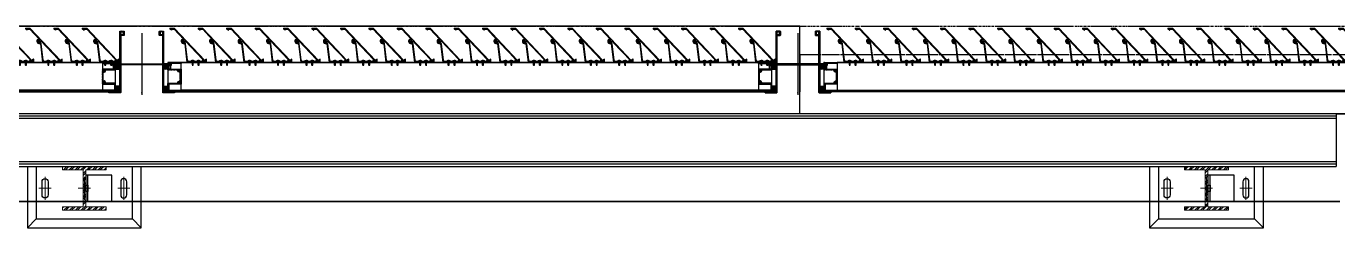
# Model space of a CAD drawing. Header units: millimetres. Extents: x -4391136 to -1798569, y -886572 to -291056.
# Drawn here: x -2509071 to -2506072, y -383671 to -383211 of the extents above; entities that cross this region are included whole.
import ezdxf
from ezdxf.enums import TextEntityAlignment as Align

# ---------------------------------------------------------------- set-up
doc = ezdxf.new("R2010")
doc.units = ezdxf.units.MM
doc.set_wipeout_variables(frame=1)
for name, pattern in [('CENTER', [50.8, 31.75, -6.35, 6.35, -6.35]), ('TA_GL_000.70000', [1.925, 0.7, -0.175, 0.175, -0.175, 0.7]), ('XKITLINE00', [0]), ('XKITLINE02', [4, 2, -2]), ('Xref-C-1-PP17-AR-2214-01-B$0$DPA_Grid _ Level 100', [10, 5.5, -1.6, 1.3, -1.6]), ('Xref-C-1-PP17-AR-2214-01-B$0$Hidden', [7.1438, 4.7625, -2.3813])]:
    doc.linetypes.add(name, pattern=pattern)
for name, color, linetype, plot in [('000 - 0_HIDE_OBJ_FRAMING_DEF_DIMS', 7, 'Continuous', False), ('000 - STRUCTURE_STEEL_FRAMING_DEF_SUB', 7, 'Continuous', False), ('010 - ASPG_EXTR_DEF_SUB', 7, 'Continuous', False), ('010 - ASPG_FASTERN_DEF_SUB', 7, 'Continuous', False), ('010 - ASPG_FRAMING_DEF_SUB', 7, 'Continuous', False)]:
    doc.layers.add(name, color=color, linetype=linetype, plot=plot)
for name, color, linetype in [('000 - 0_SYM_DWG_GRID-BUBBLE_MAIN_COLOR_1', 7, 'Continuous'), ('000 - 0_SYM_DWG_GRIDLINE_MAIN_COLOR_251', 7, 'Continuous'), ('000 - GRID', 7, 'CENTER'), ('000 - STRUCTURE_STEEL_ACCESORIES_HATCH_', 7, 'Continuous'), ('000 - STRUCTURE_STEEL_ACCESORIES_HIDDEN_', 7, 'Continuous'), ('000 - STRUCTURE_STEEL_ACCESORIES_MAIN_COLOR_1', 7, 'Continuous'), ('000 - STRUCTURE_STEEL_FRAMING_CUT_COLOR_4', 7, 'Continuous'), ('000 - STRUCTURE_STEEL_FRAMING_HIDDEN_', 7, 'Continuous'), ('000 - STRUCTURE_STEEL_FRAMING_SUB_COLOR_2', 7, 'Continuous'), ('000 - STRUCTURE_STEEL_FRAMING_WIPEOUT_', 7, 'Continuous'), ('010 - ASPG_ACCESSORIES_MAIN_COLOR_1', 7, 'Continuous'), ('010 - ASPG_EXTR_MAIN_COLOR_2', 7, 'Continuous'), ('010 - ASPG_FRAMING_CUT_COLOR_4', 7, 'Continuous'), ('010 - ASPG_FRAMING_HATCH_', 7, 'Continuous'), ('010 - ASPG_FRAMING_MAIN_COLOR_1', 7, 'Continuous'), ('010 - ASPG_FRAMING_MAIN_COLOR_2', 7, 'Continuous'), ('010 - ASPG_FRAMING_SUB_COLOR_2', 7, 'Continuous'), ('010 - ASPG_FRAMING_WIPEOUT_', 7, 'Continuous'), ('_PP-Dim', 7, 'Continuous'), ('BOLT & SCREW', 7, 'Continuous'), ('Center Line', 7, 'CENTER'), ('Xref-C-1-PP17-AR-2214-01-B$0$A-DETL-MBND', 7, 'Xref-C-1-PP17-AR-2214-01-B$0$Hidden'), ('Xref-C-1-PP17-AR-2214-01-B$0$A-FLOR-E', 7, 'Continuous'), ('Xref-C-1-PP17-AR-2214-01-B$0$A-GLAZ-CURT', 7, 'Continuous'), ('Xref-C-1-PP17-AR-2214-01-B$0$A-ROOF', 7, 'Continuous'), ('Xref-C-1-PP17-AR-2214-01-B$0$A-ROOF-OTLN', 7, 'Continuous'), ('Xref-C-1-PP17-AR-2214-01-B$0$I-WALL-E', 7, 'Continuous'), ('Xref-C-1-PP17-AR-2214-01-B$0$S-COLS', 7, 'Continuous'), ('Xref-C-1-PP17-AR-2214-01-B$0$S-COLS-E', 7, 'Continuous'), ('Xref-C-1-PP17-AR-2214-01-B$0$WALL-E', 7, 'Continuous')]:
    doc.layers.add(name, color=color, linetype=linetype)
doc.layers.add('12-GRID', color=7, linetype='CENTER', lineweight=13)
doc.layers.add('SCREW', color=7, linetype='Continuous', lineweight=5)
doc.styles.add('Arial', font='arial.ttf', dxfattribs={"height": 1500})
doc.styles.add('TA', font='', dxfattribs={"height": 4.5})
doc.styles.get('TA').set_extended_font_data('Cordia New')
pattern_1 = [(270, (1257419.24324, -520041.6224), (0.65495992507, -1.1344238721), [0.7562825814, -1.5125651628]), (30, (1257419.24324, -520041.6224), (0.65495992936, 1.1344238696), [0.7562825814, -1.5125651628]), (330, (1257419.24324, -520041.6224), (1.30991985442, -2.48e-09), [-1.5125651628, 0.7562825814])]
pattern_2 = [(315, (1257419.4929, -520021.6224), (1.3369313545, 1.3369313545), []), (45, (1257419.4929, -520021.6224), (-1.3369313545, 1.3369313545), [])]
pattern_3 = [(270, (1257419.4425, -520043.9224), (0.65495992507, -1.1344238721), [0.7562825814, -1.5125651628]), (30, (1257419.4425, -520043.9224), (0.65495992936, 1.1344238696), [0.7562825814, -1.5125651628]), (330, (1257419.4425, -520043.9224), (1.30991985442, -2.48e-09), [-1.5125651628, 0.7562825814])]
pattern_4 = [(315, (1257419.1929, -520023.9224), (1.3369313545, 1.3369313545), []), (45, (1257419.1929, -520023.9224), (-1.3369313545, 1.3369313545), [])]

# ---------------------------------------------------------------- blocks, each defined once
blk = doc.blocks.new('*U1277')
at = {"layer": '000 - 0_SYM_DWG_GRIDLINE_MAIN_COLOR_251', "color": 7, "linetype": 'ByBlock', "ltscale": 5}
blk.add_line((30, 0), (-560.5, 0), dxfattribs=at)
at = {"color": 7, "style": 'TA', "flags": 1}
blk.add_attdef('LOCATION', (6, -6), '', height=4.5, rotation=270, dxfattribs=at)
at = {"layer": '000 - 0_SYM_DWG_GRID-BUBBLE_MAIN_COLOR_1', "color": 7, "style": 'Arial'}
blk.add_attdef('GRID-HEAD', text='', height=4, rotation=180, dxfattribs=at).set_placement((73.75, 0), align=Align.MIDDLE_CENTER)
blk = doc.blocks.new('W-1-PP17-ENT2_REV00_20260526-152343_LOPF_MAIN_DIMS')
at = {"layer": '000 - GRID', "color": 7, "linetype": 'TA_GL_000.70000', "xscale": 50.00000000000036, "yscale": 50.00000000000036, "zscale": 50.00000000000036, "rotation": 180}
blk.add_blockref('*U1277', (-26525, 0), dxfattribs=at)
blk = doc.blocks.new('Xref-C-1-PP17-AR-2214-01-B$0$DPA_Curved type B - Curved Type B-V74-ENTRANCE 2 - LOWER ROOF FLOOR PLAN01-flat-3')
at = {"layer": 'Xref-C-1-PP17-AR-2214-01-B$0$A-GLAZ-CURT', "color": 7}
for p, q in [((0, -750), (0, 750)), ((0, 750), (0, -750))]:
    blk.add_line(p, q, dxfattribs=at)
blk = doc.blocks.new('Xref-C-1-PP17-AR-2214-01-B$0$H-Wide Flange-Column - H100x100x17_2-V90-ENTRANCE 2 - LOWER ROOF FLOOR PLAN01-flat-1')
at = {"layer": 'Xref-C-1-PP17-AR-2214-01-B$0$S-COLS-E', "lineweight": 9}
h = blk.add_hatch(dxfattribs=at)
h.set_pattern_fill('ACET-2D-FP_47', angle=90, style=0, pattern_type=2)
h.set_pattern_definition([(45, (2739892.75, 508608.76), (-251.44717, 251.44717), []), (45, (2739892.75, 508989.76), (-251.44717, 251.44717), [])])
h.paths.add_polyline_path([(42, -50), (50, -50), (50, 50), (42, 50), (42, 13), (39.1, 5.9), (32, 3), (-32, 3), (-39.1, 5.9), (-42, 13), (-42, 50), (-50, 50), (-50, -50), (-42, -50), (-42, -13), (-39.1, -5.9), (-32, -3), (32, -3), (39.1, -5.9), (42, -13)])
at = {"layer": 'Xref-C-1-PP17-AR-2214-01-B$0$S-COLS', "color": 7}
for p, q in [((-50, 50), (-50, -50)), ((-42, 50), (-50, 50)), ((-42, 13), (-42, 50)), ((50, 50), (42, 50)), ((42, 50), (42, 13)), ((50, -50), (50, 50)), ((32, 3), (-32, 3)), ((-42, -50), (-42, -13)), ((-32, -3), (32, -3)), ((42, -13), (42, -50)), ((-50, -50), (-42, -50)), ((42, -50), (50, -50))]:
    blk.add_line(p, q, dxfattribs=at)
for centre, start, end in [((-32, 13), 180, 270), ((32, 13), 270, 0), ((-32, -13), 90, 180), ((32, -13), 0, 90)]:
    blk.add_arc(centre, 10, start, end, dxfattribs=at)
blk = doc.blocks.new('Xref-C-1-PP17-AR-2214-01-B$0$H-Wide Flange-Column - H100x100x17_2-V89-ENTRANCE 2 - LOWER ROOF FLOOR PLAN01-flat-1')
at = {"layer": 'Xref-C-1-PP17-AR-2214-01-B$0$S-COLS-E', "lineweight": 9}
h = blk.add_hatch(dxfattribs=at)
h.set_pattern_fill('ACET-2D-FP_46', angle=90, style=0, pattern_type=2)
h.set_pattern_definition([(45, (2739892.75, 510085.14), (-251.44717, 251.44717), []), (45, (2739892.75, 510466.14), (-251.44717, 251.44717), [])])
h.paths.add_polyline_path([(42, -50), (50, -50), (50, 50), (42, 50), (42, 13), (39.1, 5.9), (32, 3), (-32, 3), (-39.1, 5.9), (-42, 13), (-42, 50), (-50, 50), (-50, -50), (-42, -50), (-42, -13), (-39.1, -5.9), (-32, -3), (32, -3), (39.1, -5.9), (42, -13)])
at = {"layer": 'Xref-C-1-PP17-AR-2214-01-B$0$S-COLS', "color": 7}
for p, q in [((-50, 50), (-50, -50)), ((-42, 50), (-50, 50)), ((-42, 13), (-42, 50)), ((50, 50), (42, 50)), ((42, 50), (42, 13)), ((50, -50), (50, 50)), ((32, 3), (-32, 3)), ((-42, -50), (-42, -13)), ((-32, -3), (32, -3)), ((42, -13), (42, -50)), ((-50, -50), (-42, -50)), ((42, -50), (50, -50))]:
    blk.add_line(p, q, dxfattribs=at)
for centre, start, end in [((-32, 13), 180, 270), ((32, 13), 270, 0), ((-32, -13), 90, 180), ((32, -13), 0, 90)]:
    blk.add_arc(centre, 10, start, end, dxfattribs=at)
blk = doc.blocks.new('Xref-C-1-PP17-AR-2214-01-B$0$DPA_Curved type A - Curved Type A-V75-ENTRANCE 2 - LOWER ROOF FLOOR PLAN01-flat-1')
at = {"layer": 'Xref-C-1-PP17-AR-2214-01-B$0$A-GLAZ-CURT', "color": 7}
for p, q in [((-127, 750), (-135.8, 750)), ((-135.8, 750), (-127, 750)), ((0, -750), (0, 750)), ((0, 750), (0, -750))]:
    blk.add_line(p, q, dxfattribs=at)
blk = doc.blocks.new('W-1-PP17-ENT2_REV00_20260526-152612_EX_LOPF-1')
at = {"layer": '000 - 0_HIDE_OBJ_FRAMING_DEF_DIMS', "color": 7, "linetype": 'Xref-C-1-PP17-AR-2214-01-B$0$DPA_Grid _ Level 100'}
blk.add_line((-29475.6, 0), (7016, 0), dxfattribs=at)
at = {"layer": 'Xref-C-1-PP17-AR-2214-01-B$0$A-DETL-MBND', "color": 7}
blk.add_line((-13435, -200), (970, -200), dxfattribs=at)
at = {"layer": 'Xref-C-1-PP17-AR-2214-01-B$0$A-FLOR-E', "color": 7}
blk.add_line((-10700, -400), (-15935, -400), dxfattribs=at)
at = {"layer": 'Xref-C-1-PP17-AR-2214-01-B$0$A-ROOF', "color": 7}
for p, q in [((-11934.5, 0), (-23134.5, 0)), ((-11934.5, -200), (-11934.5, 0))]:
    blk.add_line(p, q, dxfattribs=at)
at = {"layer": 'Xref-C-1-PP17-AR-2214-01-B$0$A-ROOF-OTLN', "color": 7}
for p, q in [((-11934.5, -64.2), (-11886.5, -64.2)), ((-11884.5, -64.2), (-11843.7, -64.2)), ((-11841.4, -64.2), (-11768.7, -64.2)), ((-11766.4, -64.2), (-11693.7, -64.2)), ((-11691.4, -64.2), (-11618.7, -64.2)), ((-11616.4, -64.2), (-11543.7, -64.2)), ((-11541.4, -64.2), (-11468.7, -64.2)), ((-11466.4, -64.2), (-11393.7, -64.2)), ((-11391.4, -64.2), (-11318.7, -64.2)), ((-11316.4, -64.2), (-11243.7, -64.2)), ((-11241.4, -64.2), (-11168.7, -64.2)), ((-11166.4, -64.2), (-11093.7, -64.2)), ((-11091.4, -64.2), (-11018.7, -64.2)), ((-11016.4, -64.2), (-10943.7, -64.2)), ((-10941.4, -64.2), (-10868.7, -64.2)), ((-10866.4, -64.2), (-10793.7, -64.2)), ((-10791.4, -64.2), (-10719.1, -64.2)), ((-10716.4, -64.2), (-10643.7, -64.2))]:
    blk.add_line(p, q, dxfattribs=at)
at = {"layer": 'Xref-C-1-PP17-AR-2214-01-B$0$I-WALL-E', "color": 7}
blk.add_line((-11934.5, -64.2), (-11934.5, -150), dxfattribs=at)
at = {"layer": 'Xref-C-1-PP17-AR-2214-01-B$0$WALL-E', "color": 7}
for p, q in [((-13234.5, -200), (-13434.5, -200)), ((-15935, -400), (-10700, -400))]:
    blk.add_line(p, q, dxfattribs=at)
at = {"color": 7, "rotation": 270}
for name, p in [('Xref-C-1-PP17-AR-2214-01-B$0$DPA_Curved type A - Curved Type A-V75-ENTRANCE 2 - LOWER ROOF FLOOR PLAN01-flat-1', (-11185, -200)), ('Xref-C-1-PP17-AR-2214-01-B$0$H-Wide Flange-Column - H100x100x17_2-V89-ENTRANCE 2 - LOWER ROOF FLOOR PLAN01-flat-1', (-13436.2, -250)), ('Xref-C-1-PP17-AR-2214-01-B$0$DPA_Curved type B - Curved Type B-V74-ENTRANCE 2 - LOWER ROOF FLOOR PLAN01-flat-3', (-12685, -200)), ('Xref-C-1-PP17-AR-2214-01-B$0$H-Wide Flange-Column - H100x100x17_2-V90-ENTRANCE 2 - LOWER ROOF FLOOR PLAN01-flat-1', (-11959.8, -250))]:
    blk.add_blockref(name, p, dxfattribs=at)
blk = doc.blocks.new('000_ASPG_TYP_FILES_STRUCTURE_STEEL_BK')
at = {"layer": '000 - STRUCTURE_STEEL_ACCESORIES_HIDDEN_', "color": 7}
blk.add_lwpolyline([(0, 7), (5, 7), (5, -7), (0, -7)], close=True, dxfattribs=at)
at = {"layer": '000 - STRUCTURE_STEEL_ACCESORIES_MAIN_COLOR_1', "color": 7}
for points in [[(0, -30), (60, -30), (60, 30), (0, 30)], [(0, -30), (5, -30), (5, 30), (0, 30)]]:
    blk.add_lwpolyline(points, close=True, dxfattribs=at)
blk = doc.blocks.new('000_CKST_FAMELINE_STEEL_STRUCTURE-COLUMN_TOP_VIEW')
at = {"layer": '000 - STRUCTURE_STEEL_FRAMING_DEF_SUB', "color": 7, "linetype": 'XKITLINE00', "lineweight": 0}
for p, q in [((26, 90), (-26, 90)), ((0, 76), (0, 104)), ((0, 14), (0, -14)), ((26, 0), (-26, 0)), ((0, -76), (0, -104)), ((26, -90), (-26, -90))]:
    blk.add_line(p, q, dxfattribs=at)
at = {"layer": '000 - STRUCTURE_STEEL_FRAMING_SUB_COLOR_2', "color": 7}
for p, q in [((-70, 110), (-90, 130)), ((70, 110), (90, 130)), ((-70, -110), (-90, -130)), ((70, -110), (90, -130))]:
    blk.add_line(p, q, dxfattribs=at)
for points in [[(90, 130), (-90, 130), (-90, -130), (90, -130)], [(70, 110), (-70, 110), (-70, -110), (70, -110)]]:
    blk.add_lwpolyline(points, close=True, dxfattribs=at)
for points in [[(15, 83), (-15, 83, -0.414214), (-22, 90, -0.414214), (-15, 97), (15, 97, -0.414214), (22, 90), (22, 90, -0.414214)], [(15, -83), (-15, -83, 0.414214), (-22, -90, 0.414214), (-15, -97), (15, -97, 0.414214), (22, -90), (22, -90, 0.414214)]]:
    blk.add_lwpolyline(points, format="xyb", close=True, dxfattribs=at)
at = {"color": 7, "rotation": 270}
blk.add_blockref('000_ASPG_TYP_FILES_STRUCTURE_STEEL_BK', (0, -3), dxfattribs=at)
at = {"color": 7}
blk.add_wipeout([(50, 50), (50, -50), (170, -50), (170, 50)], dxfattribs=at).dxf.layer = '000 - STRUCTURE_STEEL_FRAMING_WIPEOUT_'
at = {"layer": '000 - STRUCTURE_STEEL_ACCESORIES_HATCH_'}
h = blk.add_hatch(dxfattribs=at)
h.set_pattern_fill('ANSI32', scale=25, angle=270)
h.set_pattern_definition([(315, (1524.514, 2469.062), (6.629126, 6.629126), []), (315, (1524.514, 2464.642), (6.629126, 6.629126), [])])
h.paths.add_polyline_path([(-50, -50), (-42, -50), (-42, -3), (42, -3), (42, -50), (50, -50), (50, 50), (42, 50), (42, 3), (-42, 3), (-42, 50), (-50, 50)])
at = {"layer": '000 - STRUCTURE_STEEL_FRAMING_CUT_COLOR_4', "color": 7, "lineweight": 0}
blk.add_lwpolyline([(-50, -50), (-42, -50), (-42, -3), (42, -3), (42, -50), (50, -50), (50, 50), (42, 50), (42, 3), (-42, 3), (-42, 50), (-50, 50)], close=True, dxfattribs=at)
at = {"layer": '000 - STRUCTURE_STEEL_FRAMING_DEF_SUB', "color": 7, "linetype": 'XKITLINE00', "lineweight": 0}
for p, q in [((96, 30), (124, 30)), ((110, 44), (110, 16)), ((110, -16), (110, -44)), ((96, -30), (124, -30))]:
    blk.add_line(p, q, dxfattribs=at)
at = {"layer": '000 - STRUCTURE_STEEL_FRAMING_HIDDEN_', "color": 7, "linetype": 'XKITLINE02', "ltscale": 4}
for p, q in [((56, -50), (56, 50)), ((50, 3), (170, 3)), ((50, -3), (170, -3))]:
    blk.add_line(p, q, dxfattribs=at)
at = {"layer": '000 - STRUCTURE_STEEL_FRAMING_SUB_COLOR_2', "color": 7}
for p, q in [((50, 3), (50, -3)), ((170, 3), (170, -3))]:
    blk.add_line(p, q, dxfattribs=at)
blk.add_lwpolyline([(50, 50), (50, -50), (170, -50), (170, 50)], close=True, dxfattribs=at)
for centre in [(110, 30), (110, -30)]:
    blk.add_circle(centre, 7, dxfattribs=at)
blk = doc.blocks.new('*U1989')
at = {"color": 7}
blk.add_wipeout([(-2861.1, 0), (2700.4, 0), (2700.4, 119.9), (-2861.1, 119.9)], dxfattribs=at).dxf.layer = '010 - ASPG_FRAMING_WIPEOUT_'
at = {"layer": '010 - ASPG_FRAMING_MAIN_COLOR_1', "color": 7}
for p, q in [((2700.4, 119.9), (-2861.1, 119.9)), ((-2861.1, 0), (-2861.1, 119.9)), ((-2861.1, 114.9), (2700.4, 114.9)), ((-2861.1, 109.5), (2700.4, 109.5)), ((-2861.1, 10.4), (2700.4, 10.4)), ((-2861.1, 5.3), (2700.4, 5.3)), ((-2861.1, 0), (2700.4, 0))]:
    blk.add_line(p, q, dxfattribs=at)
blk = doc.blocks.new('*U3395')
at = {"layer": '12-GRID', "color": 7, "linetype": 'CENTER'}
for p, q in [((0, -6.2), (0, 2.2)), ((-4.2, -2), (4.2, -2))]:
    blk.add_line(p, q, dxfattribs=at)
at = {"layer": 'BOLT & SCREW', "color": 7}
for p, q in [((-0.6, -1.8), (-1.8, -1.6)), ((-0.6, -2.2), (-1.8, -2.4)), ((-0.5, -1.8), (-0.9, -1.6)), ((-0.5, -2.2), (-0.9, -2.4)), ((-0.2, -1.4), (-0.4, -0.2)), ((-0.2, -1.5), (-0.4, -1.1)), ((-0.2, -2.5), (-0.4, -2.9)), ((-0.2, -2.6), (-0.4, -3.8)), ((0.2, -1.4), (0.4, -0.2)), ((0.2, -1.5), (0.4, -1.1)), ((0.4, -2.9), (0.2, -2.5)), ((0.2, -2.6), (0.4, -3.8)), ((0.5, -1.8), (0.9, -1.6)), ((0.5, -2.2), (0.9, -2.4)), ((0.6, -1.8), (1.8, -1.6)), ((0.6, -2.2), (1.8, -2.4))]:
    blk.add_line(p, q, dxfattribs=at)
for points in [[(-1.8, -1.6), (-0.9, -1.6, 0.414214), (-0.4, -1.1), (-0.4, -0.2), (0.4, -0.2), (0.4, -1.1, 0.414214), (0.9, -1.6), (1.8, -1.6), (1.8, -2.4), (0.9, -2.4, 0.414214), (0.4, -2.9), (0.4, -3.8), (-0.4, -3.8), (-0.4, -2.9, 0.414214), (-0.9, -2.4), (-1.8, -2.4)], [(0.2, -2.5, -0.414214), (0.5, -2.2), (0.6, -2.2), (0.6, -1.8), (0.5, -1.8, -0.414214), (0.2, -1.5), (0.2, -1.4), (-0.2, -1.4), (-0.2, -1.5, -0.414214), (-0.5, -1.8), (-0.6, -1.8), (-0.6, -2.2), (-0.5, -2.2, -0.414214), (-0.2, -2.5), (-0.2, -2.6), (0.2, -2.6)]]:
    blk.add_lwpolyline(points, format="xyb", close=True, dxfattribs=at)
blk.add_circle((0, -2), 3.5, dxfattribs=at)
blk = doc.blocks.new('000_ASPG_TYP_FILES_20260218-010703_FRAME_EXTR_')
at = {"layer": '010 - ASPG_FRAMING_HATCH_'}
h = blk.add_hatch(dxfattribs=at)
h.set_pattern_fill('ANSI32', scale=0.1, angle=180)
edge = h.paths.add_edge_path()
edge.add_line((2, 16), (2, 2))
edge.add_line((2, 2), (39.7, 2))
edge.add_arc((39.7, 1.7), 0.3, 0, 90, ccw=False)
edge.add_line((40, 1.7), (40, 0.3))
edge.add_arc((39.7, 0.3), 0.3, -90, 0, ccw=False)
edge.add_line((39.7, 0), (0.3, 0))
edge.add_arc((0.3, 0.3), 0.3, 180, 270, ccw=False)
edge.add_line((0, 0.3), (0, 17.7))
edge.add_arc((0.3, 17.7), 0.3, 90, 180, ccw=False)
edge.add_line((0.3, 18), (22.6, 18))
edge.add_arc((22.6, 18.5), 0.5, 270, 380.2095)
edge.add_arc((26.2, 19.8), 3.35, 182.0638, 200.2095, ccw=False)
edge.add_arc((23.6, 19.7), 0.76, 2.0638, 182.0638, ccw=False)
edge.add_arc((26.2, 19.8), 1.83, 182.0638, 447.9362)
edge.add_arc((26.3, 22.4), 0.76, 87.9362, 267.9362, ccw=False)
edge.add_arc((26.2, 19.8), 3.35, 69.7905, 87.9362, ccw=False)
edge.add_arc((27.5, 23.4), 0.5, 249.7905, 360)
edge.add_line((28, 23.4), (28, 26.7))
edge.add_line((28, 26.7), (28.5, 27.2))
edge.add_line((28.5, 27.2), (28, 27.7))
edge.add_line((28, 27.7), (28, 38.6))
edge.add_line((28, 38.6), (28.5, 39.1))
edge.add_line((28.5, 39.1), (28, 39.6))
edge.add_line((28, 39.6), (28, 42.9))
edge.add_arc((27.5, 42.9), 0.5, 0, 110.2095)
edge.add_arc((26.2, 46.5), 3.35, 272.0638, 290.2095, ccw=False)
edge.add_arc((26.3, 43.9), 0.76, 92.0638, 272.0638, ccw=False)
edge.add_arc((26.2, 46.5), 1.83, 272.0638, 537.9362)
edge.add_arc((23.6, 46.6), 0.76, 177.9362, 357.9362, ccw=False)
edge.add_arc((26.2, 46.5), 3.35, 159.7905, 177.9362, ccw=False)
edge.add_arc((22.6, 47.8), 0.5, 339.7905, 450)
edge.add_line((22.6, 48.3), (0.3, 48.3))
edge.add_arc((0.3, 48.6), 0.3, 180, 270, ccw=False)
edge.add_line((0, 48.6), (0, 60))
edge.add_arc((0.3, 60), 0.3, 90, 180, ccw=False)
edge.add_line((0.3, 60.3), (5, 60.3))
edge.add_line((5, 60.3), (5, 65))
edge.add_arc((5.3, 65), 0.3, 90, 180, ccw=False)
edge.add_line((5.3, 65.3), (30, 65.3))
edge.add_line((30, 65.3), (30, 63.6))
edge.add_arc((29.7, 63.6), 0.3, -90, 0, ccw=False)
edge.add_line((29.7, 63.3), (7.3, 63.3))
edge.add_arc((7.3, 63), 0.3, 90, 180)
edge.add_line((7, 63), (7, 58.3))
edge.add_line((7, 58.3), (2.3, 58.3))
edge.add_arc((2.3, 58), 0.3, 90, 180)
edge.add_line((2, 58), (2, 50.6))
edge.add_arc((2.3, 50.6), 0.3, 180, 270)
edge.add_line((2.3, 50.3), (29.7, 50.3))
edge.add_arc((29.7, 50), 0.3, 0, 90, ccw=False)
edge.add_line((30, 50), (30, 26.7))
edge.add_line((30, 26.7), (30, 16.3))
edge.add_arc((29.7, 16.3), 0.3, -90, 0, ccw=False)
edge.add_line((29.7, 16), (2, 16))
at = {"layer": '010 - ASPG_FRAMING_CUT_COLOR_4', "color": 7}
blk.add_lwpolyline([(2, 16), (2, 2), (39.7, 2, -0.414214), (40, 1.7), (40, 0.3, -0.414214), (39.7, 0), (0.3, 0, -0.414214), (0, 0.3), (0, 17.7, -0.414214), (0.3, 18), (22.6, 18, 0.52173), (23, 18.7, -0.079342), (22.8, 19.7, -1), (24.3, 19.8, 2.296346), (26.2, 21.7, -1), (26.3, 23.2, -0.079342), (27.3, 23, 0.52173), (28, 23.4), (28, 26.7), (28.5, 27.2), (28, 27.7), (28, 38.6), (28.5, 39.1), (28, 39.6), (28, 42.9, 0.52173), (27.3, 43.3, -0.079342), (26.3, 43.1, -1), (26.2, 44.6, 2.296346), (24.3, 46.5, -1), (22.8, 46.6, -0.079342), (23, 47.6, 0.52173), (22.6, 48.3), (0.3, 48.3, -0.414214), (0, 48.6), (0, 60, -0.414214), (0.3, 60.3), (5, 60.3), (5, 65, -0.414214), (5.3, 65.3), (30, 65.3), (30, 63.6, -0.414214), (29.7, 63.3), (7.3, 63.3, 0.414214), (7, 63), (7, 58.3), (2.3, 58.3, 0.414214), (2, 58), (2, 50.6, 0.414214), (2.3, 50.3), (29.7, 50.3, -0.414214), (30, 50), (30, 26.7), (30, 16.3, -0.414214), (29.7, 16)], format="xyb", close=True, dxfattribs=at)
at = {"color": 7}
for p in [(26.2, 48.5), (26.2, 21.8)]:
    blk.add_blockref('*U3395', p, dxfattribs=at)
blk = doc.blocks.new('*U3397')
at = {"layer": '010 - ASPG_FRAMING_HATCH_', "transparency": 33554585}
h = blk.add_hatch(dxfattribs=at)
h.set_pattern_fill('ANSI32', scale=0.25)
edge = h.paths.add_edge_path()
edge.add_line((2, -50), (2, -75))
edge.add_line((2, -75), (0, -75))
edge.add_line((0, -75), (0, -49))
edge.add_arc((1, -49), 1, 90, 180, ccw=False)
edge.add_line((1, -48), (63, -48))
edge.add_arc((63, -47), 1, 270, 360)
edge.add_line((64, -47), (64, 47))
edge.add_arc((63, 47), 1, 0, 90)
edge.add_line((63, 48), (1, 48))
edge.add_arc((1, 49), 1, 180, 270, ccw=False)
edge.add_line((0, 49), (0, 75))
edge.add_line((0, 75), (2, 75))
edge.add_line((2, 75), (2, 50))
edge.add_line((2, 50), (141, 50))
edge.add_line((141, 50), (141, 41))
edge.add_arc((140, 41), 1, 270, 360, ccw=False)
edge.add_line((140, 40), (132, 40))
edge.add_arc((132, 41), 1, 180, 270, ccw=False)
edge.add_line((131, 41), (131, 47))
edge.add_arc((130, 47), 1, 0, 90)
edge.add_line((130, 48), (67, 48))
edge.add_arc((67, 47), 1, 90, 180)
edge.add_line((66, 47), (66, -47))
edge.add_arc((67, -47), 1, 180, 270)
edge.add_line((67, -48), (130, -48))
edge.add_arc((130, -47), 1, 270, 360)
edge.add_line((131, -47), (131, -41))
edge.add_arc((132, -41), 1, 90, 180, ccw=False)
edge.add_line((132, -40), (140, -40))
edge.add_arc((140, -41), 1, 0, 90, ccw=False)
edge.add_line((141, -41), (141, -50))
edge.add_line((141, -50), (2, -50))
h.paths.add_polyline_path([(139, 48), (139, 42), (133, 42), (133, 48)], flags=16)
h.paths.add_polyline_path([(139, -48), (139, -42), (133, -42), (133, -48)], flags=16)
at = {"layer": '010 - ASPG_FRAMING_HATCH_'}
h = blk.add_hatch(dxfattribs=at)
h.set_pattern_fill('ANSI37', scale=0.595498, angle=-90)
h.set_pattern_definition(pattern_4)
edge = h.paths.add_edge_path()
edge.add_ellipse((11.5, 55), major_axis=(0, -5), ratio=0.644482, start_angle=180, end_angle=360, ccw=False)
edge.add_line((11.5, 60), (2, 60))
edge.add_arc((-7.9, 55), 11.1, -26.7963, 26.7963, ccw=False)
edge.add_line((2, 50), (11.5, 50))
h = blk.add_hatch(dxfattribs=at)
h.set_pattern_fill('HONEY', scale=0.238199, angle=-90)
h.set_pattern_definition(pattern_3)
edge = h.paths.add_edge_path()
edge.add_ellipse((11.8, 55), major_axis=(0, -5), ratio=0.644482, start_angle=0, end_angle=360, ccw=False)
h = blk.add_hatch(dxfattribs=at)
h.set_pattern_fill('HONEY', scale=0.238199, angle=-90)
h.set_pattern_definition(pattern_1)
edge = h.paths.add_edge_path()
edge.add_ellipse((57.5, 55), major_axis=(0, -5), ratio=0.644482, start_angle=0, end_angle=360)
h = blk.add_hatch(dxfattribs=at)
h.set_pattern_fill('ANSI37', scale=0.595498, angle=-90)
h.set_pattern_definition(pattern_2)
edge = h.paths.add_edge_path()
edge.add_ellipse((57.8, 55), major_axis=(0, -5), ratio=0.644482, start_angle=0, end_angle=180)
edge.add_line((57.8, 60), (62, 60))
edge.add_arc((62, 60.3), 0.3, -90, 0)
edge.add_line((62.3, 60.3), (62.3, 61))
edge.add_line((62.3, 61), (61.8, 61.5))
edge.add_line((61.8, 61.5), (62.3, 62))
edge.add_line((62.3, 62), (61.8, 62.5))
edge.add_line((61.8, 62.5), (62.3, 63))
edge.add_line((62.3, 63), (61.8, 63.5))
edge.add_line((61.8, 63.5), (62.3, 64))
edge.add_line((62.3, 64), (62.3, 65))
edge.add_line((62.3, 65), (63.3, 65))
edge.add_line((63.3, 65), (63.8, 65.5))
edge.add_line((63.8, 65.5), (64.3, 65))
edge.add_line((64.3, 65), (64.8, 65.5))
edge.add_line((64.8, 65.5), (65.3, 65))
edge.add_line((65.3, 65), (65.8, 65.5))
edge.add_line((65.8, 65.5), (66.3, 65))
edge.add_line((66.3, 65), (67, 65))
edge.add_arc((67, 65.3), 0.3, -90, 0)
edge.add_line((67.3, 65.3), (67.3, 60))
edge.add_arc((77.2, 55), 11.1, 153.2037, 206.7963)
edge.add_line((67.3, 50), (57.8, 50))
h = blk.add_hatch(dxfattribs=at)
h.set_pattern_fill('ANSI37', scale=0.595498, angle=-90)
h.set_pattern_definition(pattern_4)
edge = h.paths.add_edge_path()
edge.add_ellipse((11.5, -55), major_axis=(0, 5), ratio=0.644482, start_angle=0, end_angle=180)
edge.add_line((11.5, -60), (2, -60))
edge.add_arc((-7.9, -55), 11.1, 333.2037, 386.7963)
edge.add_line((2, -50), (11.5, -50))
h = blk.add_hatch(dxfattribs=at)
h.set_pattern_fill('HONEY', scale=0.238199, angle=-90)
h.set_pattern_definition(pattern_3)
edge = h.paths.add_edge_path()
edge.add_ellipse((11.8, -55), major_axis=(0, 5), ratio=0.644482, start_angle=0, end_angle=360)
h = blk.add_hatch(dxfattribs=at)
h.set_pattern_fill('HONEY', scale=0.238199, angle=-90)
h.set_pattern_definition(pattern_1)
edge = h.paths.add_edge_path()
edge.add_ellipse((57.5, -55), major_axis=(0, 5), ratio=0.644482, start_angle=0, end_angle=360, ccw=False)
h = blk.add_hatch(dxfattribs=at)
h.set_pattern_fill('ANSI37', scale=0.595498, angle=-90)
h.set_pattern_definition(pattern_2)
edge = h.paths.add_edge_path()
edge.add_ellipse((57.8, -55), major_axis=(0, 5), ratio=0.644482, start_angle=180, end_angle=360, ccw=False)
edge.add_line((57.8, -60), (62, -60))
edge.add_arc((62, -60.3), 0.3, 360, 450, ccw=False)
edge.add_line((62.3, -60.3), (62.3, -61))
edge.add_line((62.3, -61), (61.8, -61.5))
edge.add_line((61.8, -61.5), (62.3, -62))
edge.add_line((62.3, -62), (61.8, -62.5))
edge.add_line((61.8, -62.5), (62.3, -63))
edge.add_line((62.3, -63), (61.8, -63.5))
edge.add_line((61.8, -63.5), (62.3, -64))
edge.add_line((62.3, -64), (62.3, -65))
edge.add_line((62.3, -65), (63.3, -65))
edge.add_line((63.3, -65), (63.8, -65.5))
edge.add_line((63.8, -65.5), (64.3, -65))
edge.add_line((64.3, -65), (64.8, -65.5))
edge.add_line((64.8, -65.5), (65.3, -65))
edge.add_line((65.3, -65), (65.8, -65.5))
edge.add_line((65.8, -65.5), (66.3, -65))
edge.add_line((66.3, -65), (67, -65))
edge.add_arc((67, -65.3), 0.3, 360, 450, ccw=False)
edge.add_line((67.3, -65.3), (67.3, -60))
edge.add_arc((77.2, -55), 11.1, 153.2037, 206.7963, ccw=False)
edge.add_line((67.3, -50), (57.8, -50))
at = {"layer": '010 - ASPG_FASTERN_DEF_SUB', "color": 7}
blk.add_point((0, 0), dxfattribs=at)
at = {"layer": '010 - ASPG_FRAMING_CUT_COLOR_4', "color": 7}
blk.add_lwpolyline([(2, -50), (2, -75), (0, -75), (0, -49, -0.414214), (1, -48), (63, -48, 0.414214), (64, -47), (64, 47, 0.414214), (63, 48), (1, 48, -0.414214), (0, 49), (0, 75), (2, 75), (2, 50), (141, 50), (141, 41, -0.414214), (140, 40), (132, 40, -0.414214), (131, 41), (131, 47, 0.414214), (130, 48), (67, 48, 0.414214), (66, 47), (66, -47, 0.414214), (67, -48), (130, -48, 0.414214), (131, -47), (131, -41, -0.414214), (132, -40), (140, -40, -0.414214), (141, -41), (141, -50)], format="xyb", close=True, dxfattribs=at)
for points in [[(139, 48), (139, 42), (133, 42), (133, 48)], [(139, -48), (139, -42), (133, -42), (133, -48)]]:
    blk.add_lwpolyline(points, close=True, dxfattribs=at)
at = {"layer": '010 - ASPG_FRAMING_DEF_SUB', "color": 7, "transparency": 33554508}
blk.add_line((136.5, 0), (-4.5, 0), dxfattribs=at)
at = {"layer": '010 - ASPG_FRAMING_DEF_SUB', "color": 7, "transparency": 33554457}
for points in [[(2, 50), (15, 50), (15, 60), (2, 60)], [(54.3, 50), (67.3, 50), (67.3, 65.5), (54.3, 65.5)], [(2, -50), (15, -50), (15, -60), (2, -60)], [(54.3, -50), (67.3, -50), (67.3, -65.5), (54.3, -65.5)]]:
    blk.add_lwpolyline(points, close=True, dxfattribs=at)
at = {"layer": '010 - ASPG_FRAMING_SUB_COLOR_2', "color": 7}
for points in [[(11.8, 50), (2, 50, 0.238199), (2, 60), (11.8, 60)], [(57.5, 50), (67.3, 50, -0.238199), (67.3, 60), (67.3, 65.3, -0.414214), (67, 65), (66.3, 65), (65.8, 65.5), (65.3, 65), (64.8, 65.5), (64.3, 65), (63.8, 65.5), (63.3, 65), (62.3, 65), (62.3, 64), (61.8, 63.5), (62.3, 63), (61.8, 62.5), (62.3, 62), (61.8, 61.5), (62.3, 61), (62.3, 60.3, -0.414214), (62, 60), (57.5, 60)], [(11.8, -50), (2, -50, -0.238199), (2, -60), (11.8, -60)], [(57.5, -50), (67.3, -50, 0.238199), (67.3, -60), (67.3, -65.3, 0.414214), (67, -65), (66.3, -65), (65.8, -65.5), (65.3, -65), (64.8, -65.5), (64.3, -65), (63.8, -65.5), (63.3, -65), (62.3, -65), (62.3, -64), (61.8, -63.5), (62.3, -63), (61.8, -62.5), (62.3, -62), (61.8, -61.5), (62.3, -61), (62.3, -60.3, 0.414214), (62, -60), (57.5, -60)]]:
    blk.add_lwpolyline(points, format="xyb", dxfattribs=at)
at = {"layer": '010 - ASPG_FRAMING_SUB_COLOR_2', "color": 7, "extrusion": (0, 0, -1)}
for centre, major_axis in [((11.8, 55), (0, -5)), ((57.5, -55), (0, 5))]:
    blk.add_ellipse(centre, major_axis=major_axis, ratio=0.644482, dxfattribs=at)
at = {"layer": '010 - ASPG_FRAMING_SUB_COLOR_2', "color": 7}
for centre, major_axis in [((57.5, 55), (0, -5)), ((11.8, -55), (0, 5))]:
    blk.add_ellipse(centre, major_axis=major_axis, ratio=0.644482, dxfattribs=at)
blk = doc.blocks.new('PZG35-9D5')
at = {"layer": 'Center Line', "color": 7}
blk.add_line((0, 3.7), (0, -10.5), dxfattribs=at)
at = {"layer": 'SCREW', "color": 7}
for p, q in [((-1.4, 0), (-1.4, -1.1)), ((1.4, 0), (1.4, -0.6)), ((-1.9, -1.4), (1.9, -0.9)), ((-1.9, -1.4), (-1.4, -1.1)), ((-1.9, -1.4), (-1.4, -1.7)), ((-1.9, -2.7), (1.9, -2.2)), ((-1.9, -2.7), (-1.4, -2.4)), ((-1.9, -2.7), (-1.4, -3)), ((-1.9, -4), (-1.4, -3.7)), ((-1.9, -4), (-1, -3.9)), ((-1.9, -4), (-1.4, -4.3)), ((-1.4, -1.1), (1.4, -0.6)), ((-1.4, -1.7), (1.4, -1.2)), ((-1.4, -1.7), (-1.4, -2.4)), ((-1.4, -2.4), (1.4, -1.9)), ((-1.4, -3), (1.4, -2.5)), ((-1.4, -3), (-1.4, -3.7)), ((-1.4, -3.7), (-0.8, -3.6)), ((-1.4, -4.3), (-1.4, -8.1)), ((-1.4, -4.3), (-1.2, -4.3)), ((0, -9.5), (-1.4, -8.1)), ((0, -9.5), (1.4, -8.1)), ((0.6, -3.3), (1.4, -3.2)), ((0.7, -3.7), (1.9, -3.5)), ((0.7, -3.9), (1.4, -3.8)), ((0.7, -4.6), (1.4, -4.5)), ((0.7, -5), (1.9, -4.8)), ((0.7, -5.2), (1.4, -5.1)), ((1.9, -0.9), (1.4, -0.6)), ((1.9, -0.9), (1.4, -1.2)), ((1.4, -1.2), (1.4, -1.9)), ((1.9, -2.2), (1.4, -1.9)), ((1.9, -2.2), (1.4, -2.5)), ((1.4, -2.5), (1.4, -3.2)), ((1.9, -3.5), (1.4, -3.2)), ((1.9, -3.5), (1.4, -3.8)), ((1.4, -3.8), (1.4, -4.5)), ((1.9, -4.8), (1.4, -4.5)), ((1.9, -4.8), (1.4, -5.1)), ((1.4, -5.1), (1.4, -8.1))]:
    blk.add_line(p, q, dxfattribs=at)
blk.add_lwpolyline([(0, -9.5), (0.7, -5.2), (0.7, -3.6, 0.417657), (0.4, -3.3, 0.108102), (-0.8, -3.6), (-1.4, -4.7)], format="xyb", dxfattribs=at)
blk = doc.blocks.new('*U3396')
at = {"layer": 'SCREW', "color": 7}
blk.add_lwpolyline([(3, 1.8, 0.09906), (0.8, 2.5), (0.8, 2.3), (-0.8, 2.3), (-0.8, 2.5, 0.09906), (-3, 1.8, 0.266588), (-3.5, 1), (-3.5, 0.2, 0.414214), (-3.3, 0), (3.3, 0, 0.414214), (3.5, 0.2), (3.5, 1, 0.266588)], format="xyb", close=True, dxfattribs=at)
blk.add_blockref('PZG35-9D5', (0, 0), dxfattribs=at)
blk = doc.blocks.new('*U3399')
at = {"color": 7}
blk.add_point((0, 0), dxfattribs=at)
at = {"layer": '010 - ASPG_ACCESSORIES_MAIN_COLOR_1', "color": 7}
blk.add_lwpolyline([(-39.7, -0.6, 0.414214), (-40, -0.9), (-40, -7.4, 0.57735), (-39.7, -7.6), (-36.6, -5.8, 0.767327), (-36.8, -5.3), (-37.9, -5.3, -0.414214), (-38.2, -5), (-38.2, -2.8, -0.414214), (-38, -2.6), (-32.2, -2.6, -0.388879), (-32, -2.8), (-31.8, -4.3, 0.388879), (-31.3, -4.8), (-30.3, -4.8, 0.414214), (-30, -4.5), (-30, -2.9, -0.414214), (-29.7, -2.6), (0.4, -2.6, -0.378969), (3.4, -5.2), (8, -42.5, 0.446593), (11.6, -45.1, -0.489802), (16.1, -48.7), (16.1, -49.4, -0.18248), (15.8, -50, -0.267949), (15.3, -50.2, 1.122115), (15.1, -52.3, 0.405004), (18.1, -49.4), (18.1, -48.7, 0.489805), (11.2, -43.1, -0.446597), (9.9, -42.3), (4.9, -0.8, 0.364176), (4.6, -0.6)], format="xyb", close=True, dxfattribs=at)
at = {"layer": '010 - ASPG_EXTR_DEF_SUB', "color": 7}
for p in [(-40, -0.5), (43.4, -76.9), (43.4, -77.5)]:
    blk.add_point(p, dxfattribs=at)
at = {"layer": '010 - ASPG_EXTR_MAIN_COLOR_2', "color": 7}
blk.add_lwpolyline([(11.4, -48.2), (11.5, -47.4), (12.2, -47.6), (12.3, -46.8, -0.535538), (14.2, -49.2, 0.991572), (15.7, -49.6, 1.157025), (8.8, -48.8, -0.688558), (8.3, -49), (-17.1, -22.2), (-32.3, -6.1), (-32.3, -2.9, 0.414312), (-32.6, -2.6), (-37.5, -2.6, 0.414116), (-37.8, -2.9), (-37.8, -4.3, 0.414214), (-37.5, -4.6), (-36, -4.6, -0.205895), (-35.8, -4.7), (33.2, -77.5), (43.1, -77.5, 0.668179), (43.4, -77), (40.5, -74.2, 0.668179), (40, -74.4), (40, -76), (33.9, -76), (11.9, -52.8, -0.558354), (12.1, -52, 0.766275), (12, -50.4, -0.438583), (10.7, -48.1)], format="xyb", close=True, dxfattribs=at)
at = {"layer": 'SCREW', "color": 7, "rotation": 180}
for p in [(-21.6, -2.5), (-8.2, -2.5)]:
    blk.add_blockref('*U3396', p, dxfattribs=at)
blk = doc.blocks.new('*U3050')
at = {"color": 7}
blk.add_wipeout([(1440, 4), (60, 4), (60, 69.3), (1440, 69.3)], dxfattribs=at).dxf.layer = '010 - ASPG_FRAMING_WIPEOUT_'
blk.add_point((60, 69.5), dxfattribs=at)
at = {"layer": '010 - ASPG_FRAMING_MAIN_COLOR_2', "color": 7}
blk.add_lwpolyline([(1410, 69.3), (90, 69.3), (90, 6), (1410, 6)], close=True, dxfattribs=at)
at = {"layer": '010 - ASPG_FRAMING_SUB_COLOR_2', "color": 7}
for points in [[(1440, 4), (60, 4), (60, 69.3), (1440, 69.3)], [(60, 2), (60, 4), (1440, 4), (1440, 2)]]:
    blk.add_lwpolyline(points, close=True, dxfattribs=at)
at = {"color": 7, "transparency": 33554559, "xscale": -1, "rotation": 270}
for p in [(0, 0), (1500, 0)]:
    blk.add_blockref('*U3397', p, dxfattribs=at)
at = {"color": 7, "xscale": -1, "rotation": 180}
for p in [(91.8, 69.3), (156.8, 69.3), (221.8, 69.3), (286.8, 69.3), (351.8, 69.3), (416.8, 69.3), (481.8, 69.3), (546.8, 69.3), (611.8, 69.3), (676.8, 69.3), (741.8, 69.3), (806.8, 69.3), (871.8, 69.3), (936.8, 69.3), (1001.8, 69.3), (1066.8, 69.3), (1131.8, 69.3), (1196.8, 69.3), (1261.8, 69.3), (1326.8, 69.3), (1391.8, 69.3)]:
    blk.add_blockref('*U3399', p, dxfattribs=at)
at = {"color": 7}
blk.add_blockref('000_ASPG_TYP_FILES_20260218-010703_FRAME_EXTR_', (60, 4), dxfattribs=at)
at = {"color": 7, "xscale": -1}
blk.add_blockref('000_ASPG_TYP_FILES_20260218-010703_FRAME_EXTR_', (1440, 4), dxfattribs=at)
blk = doc.blocks.new('000_ASPG_TYP_FILES_FRAMING_EXTR_BREAKLINE_TYPE_2')
at = {"layer": '010 - ASPG_FRAMING_HATCH_', "transparency": 33554585}
h = blk.add_hatch(dxfattribs=at)
h.set_pattern_fill('ANSI32', scale=0.25)
h.paths.add_polyline_path([(131, 91, 0.414214), (132, 90), (140, 90, 0.414214), (141, 91), (141, 100), (2, 100), (2, 125), (0, 125), (0, 99, 0.414214), (1, 98), (63, 98, -0.414214), (64, 97), (64, 3, -0.414214), (63, 2), (0, 2), (0, 0), (141, 0), (141, 9, 0.414214), (140, 10), (132, 10, 0.414214), (131, 9), (131, 3, -0.414214), (130, 2), (67, 2, -0.414214), (66, 3), (66, 97, -0.414214), (67, 98), (130, 98, -0.414214), (131, 97)])
h.paths.add_polyline_path([(133, 92), (133, 98), (139, 98), (139, 92)], flags=16)
h.paths.add_polyline_path([(133, 8), (139, 8), (139, 2), (133, 2)], flags=16)
at = {"layer": '010 - ASPG_FRAMING_HATCH_'}
h = blk.add_hatch(dxfattribs=at)
h.set_pattern_fill('ANSI37', scale=0.595498, angle=-90)
h.set_pattern_definition([(315, (1257419.1929, -519973.9224), (1.3369313545, 1.3369313545), []), (45, (1257419.1929, -519973.9224), (-1.3369313545, 1.3369313545), [])])
edge = h.paths.add_edge_path()
edge.add_ellipse((11.5, 105), major_axis=(0, -5), ratio=0.644482, start_angle=180, end_angle=360, ccw=False)
edge.add_line((11.5, 110), (2, 110))
edge.add_arc((-7.9, 105), 11.1, -26.7963, 26.7963, ccw=False)
edge.add_line((2, 100), (11.5, 100))
h = blk.add_hatch(dxfattribs=at)
h.set_pattern_fill('HONEY', scale=0.238199, angle=-90)
h.set_pattern_definition([(270, (1257419.4425, -519993.9224), (0.65495992507, -1.1344238721), [0.7562825814, -1.5125651628]), (30, (1257419.4425, -519993.9224), (0.65495992936, 1.1344238696), [0.7562825814, -1.5125651628]), (330, (1257419.4425, -519993.9224), (1.30991985442, -2.48e-09), [-1.5125651628, 0.7562825814])])
edge = h.paths.add_edge_path()
edge.add_ellipse((11.8, 105), major_axis=(0, -5), ratio=0.644482, start_angle=0, end_angle=360, ccw=False)
h = blk.add_hatch(dxfattribs=at)
h.set_pattern_fill('HONEY', scale=0.238199, angle=-90)
h.set_pattern_definition([(270, (1257419.24324, -519991.6224), (0.65495992507, -1.1344238721), [0.7562825814, -1.5125651628]), (30, (1257419.24324, -519991.6224), (0.65495992936, 1.1344238696), [0.7562825814, -1.5125651628]), (330, (1257419.24324, -519991.6224), (1.30991985442, -2.48e-09), [-1.5125651628, 0.7562825814])])
edge = h.paths.add_edge_path()
edge.add_ellipse((57.5, 105), major_axis=(0, -5), ratio=0.644482, start_angle=0, end_angle=360)
h = blk.add_hatch(dxfattribs=at)
h.set_pattern_fill('ANSI37', scale=0.595498, angle=-90)
h.set_pattern_definition([(315, (1257419.4929, -519971.6224), (1.3369313545, 1.3369313545), []), (45, (1257419.4929, -519971.6224), (-1.3369313545, 1.3369313545), [])])
edge = h.paths.add_edge_path()
edge.add_ellipse((57.8, 105), major_axis=(0, -5), ratio=0.644482, start_angle=0, end_angle=180)
edge.add_line((57.8, 110), (62, 110))
edge.add_arc((62, 110.3), 0.3, -90, 0)
edge.add_line((62.3, 110.3), (62.3, 111))
edge.add_line((62.3, 111), (61.8, 111.5))
edge.add_line((61.8, 111.5), (62.3, 112))
edge.add_line((62.3, 112), (61.8, 112.5))
edge.add_line((61.8, 112.5), (62.3, 113))
edge.add_line((62.3, 113), (61.8, 113.5))
edge.add_line((61.8, 113.5), (62.3, 114))
edge.add_line((62.3, 114), (62.3, 115))
edge.add_line((62.3, 115), (63.3, 115))
edge.add_line((63.3, 115), (63.8, 115.5))
edge.add_line((63.8, 115.5), (64.3, 115))
edge.add_line((64.3, 115), (64.8, 115.5))
edge.add_line((64.8, 115.5), (65.3, 115))
edge.add_line((65.3, 115), (65.8, 115.5))
edge.add_line((65.8, 115.5), (66.3, 115))
edge.add_line((66.3, 115), (67, 115))
edge.add_arc((67, 115.3), 0.3, -90, 0)
edge.add_line((67.3, 115.3), (67.3, 110))
edge.add_arc((77.2, 105), 11.1, 153.2037, 206.7963)
edge.add_line((67.3, 100), (57.8, 100))
at = {"color": 7}
blk.add_point((141, 100), dxfattribs=at)
at = {"layer": '010 - ASPG_FRAMING_CUT_COLOR_4', "color": 7}
blk.add_lwpolyline([(0, 0), (0, 2), (63, 2, 0.414214), (64, 3), (64, 97, 0.414214), (63, 98), (1, 98, -0.414214), (0, 99), (0, 125), (2, 125), (2, 100), (141, 100), (141, 91, -0.414214), (140, 90), (132, 90, -0.414214), (131, 91), (131, 97, 0.414214), (130, 98), (67, 98, 0.414214), (66, 97), (66, 3, 0.414214), (67, 2), (130, 2, 0.414214), (131, 3), (131, 9, -0.414214), (132, 10), (140, 10, -0.414214), (141, 9), (141, 0)], format="xyb", close=True, dxfattribs=at)
for points in [[(139, 98), (139, 92), (133, 92), (133, 98)], [(139, 2), (139, 8), (133, 8), (133, 2)]]:
    blk.add_lwpolyline(points, close=True, dxfattribs=at)
at = {"layer": '010 - ASPG_FRAMING_DEF_SUB', "color": 7, "transparency": 33554457}
blk.add_line((0, 50), (141, 50), dxfattribs=at)
for points in [[(2, 100), (15, 100), (15, 110), (2, 110)], [(54.3, 100), (67.3, 100), (67.3, 115.5), (54.3, 115.5)]]:
    blk.add_lwpolyline(points, close=True, dxfattribs=at)
at = {"layer": '010 - ASPG_FRAMING_SUB_COLOR_2', "color": 7}
for points in [[(11.8, 100), (2, 100, 0.238199), (2, 110), (11.8, 110)], [(57.5, 100), (67.3, 100, -0.238199), (67.3, 110), (67.3, 115.3, -0.414214), (67, 115), (66.3, 115), (65.8, 115.5), (65.3, 115), (64.8, 115.5), (64.3, 115), (63.8, 115.5), (63.3, 115), (62.3, 115), (62.3, 114), (61.8, 113.5), (62.3, 113), (61.8, 112.5), (62.3, 112), (61.8, 111.5), (62.3, 111), (62.3, 110.3, -0.414214), (62, 110), (57.5, 110)]]:
    blk.add_lwpolyline(points, format="xyb", dxfattribs=at)
at = {"layer": '010 - ASPG_FRAMING_SUB_COLOR_2', "color": 7, "extrusion": (0, 0, -1)}
blk.add_ellipse((11.8, 105), major_axis=(0, -5), ratio=0.644482, dxfattribs=at)
at = {"layer": '010 - ASPG_FRAMING_SUB_COLOR_2', "color": 7}
blk.add_ellipse((57.5, 105), major_axis=(0, -5), ratio=0.644482, dxfattribs=at)
blk = doc.blocks.new('*U2779')
at = {"color": 7}
blk.add_wipeout([(1385, 4), (60, 4), (60, 69.3), (1385, 69.3)], dxfattribs=at).dxf.layer = '010 - ASPG_FRAMING_WIPEOUT_'
blk.add_point((60, 69.5), dxfattribs=at)
at = {"layer": '010 - ASPG_FRAMING_MAIN_COLOR_2', "color": 7}
blk.add_lwpolyline([(1355, 69.3), (90, 69.3), (90, 6), (1355, 6)], close=True, dxfattribs=at)
at = {"layer": '010 - ASPG_FRAMING_SUB_COLOR_2', "color": 7}
for points in [[(1385, 4), (60, 4), (60, 69.3), (1385, 69.3)], [(60, 2), (60, 4), (1385, 4), (1385, 2)]]:
    blk.add_lwpolyline(points, close=True, dxfattribs=at)
at = {"color": 7, "transparency": 33554559, "xscale": -1, "rotation": 270}
blk.add_blockref('*U3397', (0, 0), dxfattribs=at)
at = {"color": 7}
for name, p, rotation in [('*U3399', (110, 69.3), 180), ('*U3399', (175, 69.3), 180), ('*U3399', (240, 69.3), 180), ('*U3399', (305, 69.3), 180), ('*U3399', (370, 69.3), 180), ('*U3399', (435, 69.3), 180), ('*U3399', (500, 69.3), 180), ('*U3399', (565, 69.3), 180), ('*U3399', (630, 69.3), 180), ('*U3399', (695, 69.3), 180), ('*U3399', (760, 69.3), 180), ('*U3399', (825, 69.3), 180), ('*U3399', (890, 69.3), 180), ('*U3399', (955, 69.3), 180), ('*U3399', (1020, 69.3), 180), ('*U3399', (1085, 69.3), 180), ('*U3399', (1150, 69.3), 180), ('*U3399', (1215, 69.3), 180), ('*U3399', (1280, 69.3), 180), ('*U3399', (1345, 69.3), 180), ('000_ASPG_TYP_FILES_FRAMING_EXTR_BREAKLINE_TYPE_2', (1495, 0), 89.99999999999999)]:
    blk.add_blockref(name, p, dxfattribs=dict(at, rotation=rotation))
blk.add_blockref('000_ASPG_TYP_FILES_20260218-010703_FRAME_EXTR_', (60, 4), dxfattribs=at)
at = {"color": 7, "xscale": -1}
blk.add_blockref('000_ASPG_TYP_FILES_20260218-010703_FRAME_EXTR_', (1385, 4), dxfattribs=at)
blk = doc.blocks.new('W-1-PP17-ENT2_REV00_20260528-225335_ASPG_UPPF')
at = {"color": 7, "xscale": -1}
blk.add_blockref('*U3050', (-11939, -152), dxfattribs=at)
at = {"color": 7, "rotation": 90}
for p in [(-13570, -370), (-11005, -370)]:
    blk.add_blockref('000_CKST_FAMELINE_STEEL_STRUCTURE-COLUMN_TOP_VIEW', p, dxfattribs=at)
at = {"color": 7, "xscale": -1}
blk.add_blockref('*U3050', (-13439, -152), dxfattribs=at)
at = {"color": 7}
blk.add_blockref('*U2779', (-11939, -152), dxfattribs=at)
at = {"color": 7, "rotation": 180}
blk.add_blockref('*U1989', (-13570, -200), dxfattribs=at)

msp = doc.modelspace()

# ---------------------------------------------------------------- block references
at = {"layer": '_PP-Dim', "color": 7}
msp.add_blockref('W-1-PP17-ENT2_REV00_20260526-152343_LOPF_MAIN_DIMS', (-2495367.5, -383210.9), dxfattribs=at)

# ---------------------------------------------------------------- next in the draw order: block references
msp.add_blockref('W-1-PP17-ENT2_REV00_20260526-152612_EX_LOPF-1', (-2495367.5, -383210.9), dxfattribs=at)

# ---------------------------------------------------------------- next in the draw order: block references
at = {"color": 7}
msp.add_blockref('W-1-PP17-ENT2_REV00_20260528-225335_ASPG_UPPF', (-2495367.5, -383210.9), dxfattribs=at)

doc.saveas('drawing.dxf')
